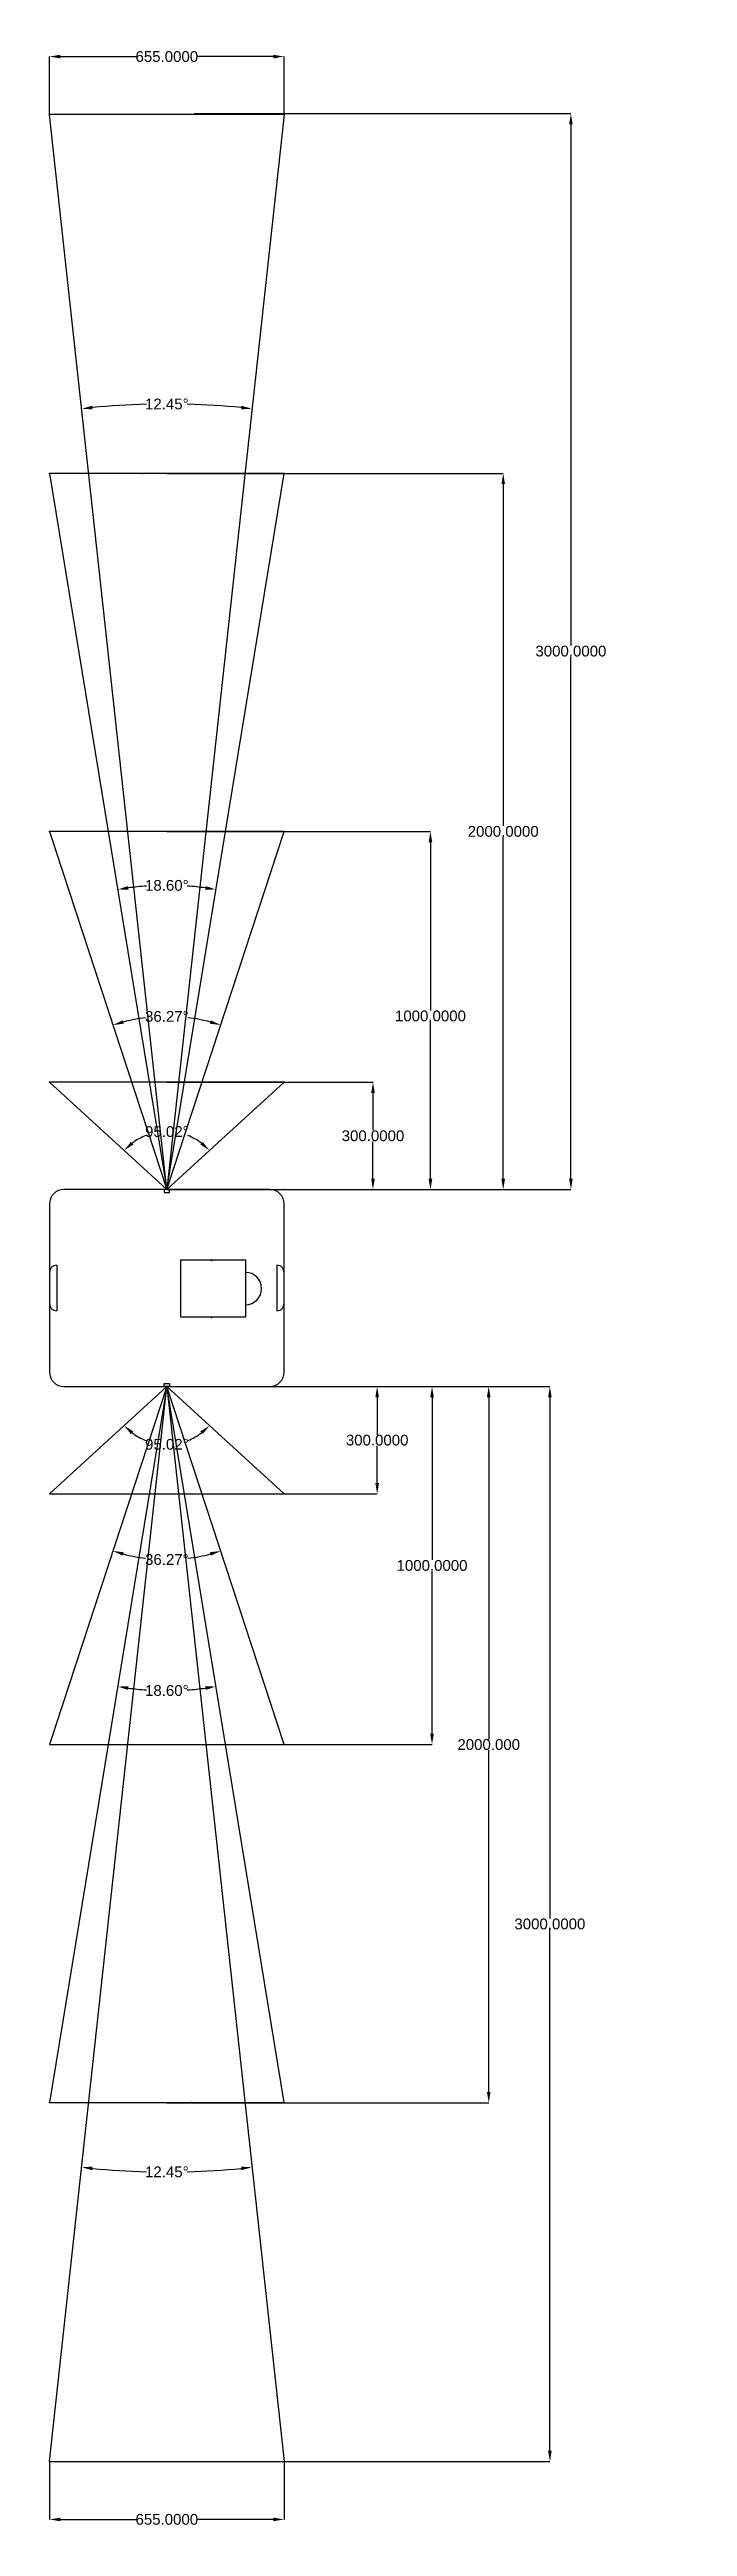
# Model space of a CAD drawing. Header units: millimetres. Extents: x 2526 to 4307, y -1644 to 5273.
import ezdxf

# ---------------------------------------------------------------- set-up
doc = ezdxf.new("R2010")
doc.units = ezdxf.units.MM
doc.styles.get("Standard").update_dxf_attribs({"font": 'arial.ttf'})
doc.dimstyles.new('Angulo_2dec', dxfattribs={"dimtxt": 30, "dimasz": 30, "dimexe": 0.18, "dimexo": 0.0625, "dimgap": 0.09, "dimtad": 0, "dimtih": 1, "dimtoh": 1, "dimdec": 4, "dimzin": 0, "dimdsep": 46, "dimtxsty": 'Standard', "dimcen": 0.09, "dimazin": 0, "dimtfac": 1, "dimtdec": 4, "dimtofl": 0, "dimtmove": 0, "dimatfit": 3, "dimfxl": 1, "dimtolj": 1, "dimtzin": 0, "dimarcsym": 0})

# ---------------------------------------------------------------- blocks, each defined once
blk = doc.blocks.new('*D1')
at = {"color": 0, "lineweight": -2, "transparency": 16777216}
for start, end in [(91.49509, 95.44136), (84.55864, 88.50491)]:
    blk.add_arc((2853.5, 2089.4), 2193.7, start, end, dxfattribs=at)
at = {"color": 0, "transparency": 16777216}
for points in [[(2646, 4268.2), (2645, 4278.2), (2615.6, 4270.1)], [(3062, 4278.2), (3061, 4268.2), (3091.3, 4270.1)]]:
    blk.add_solid(points, dxfattribs=at)
at = {"layer": 'Defpoints', "color": 0, "transparency": 16777216}
for p in [(2526, 5091.9), (3181, 5091.9), (2932.9, 4281.6), (2853.5, 2089.4), (2853.5, 2089.4)]:
    blk.add_point(p, dxfattribs=at)
at = {"color": 0, "transparency": 16777216, "insert": (2853.5, 4283.1), "char_height": 30, "attachment_point": 5}
blk.add_mtext('\\A1;12.45°', dxfattribs=at)
blk = doc.blocks.new('*D2')
at = {"color": 0, "lineweight": -2, "transparency": 16777216}
for start, end in [(93.86414, 97.27482), (82.72518, 86.13586)]:
    blk.add_arc((2853.5, 2089.4), 849.3, start, end, dxfattribs=at)
at = {"color": 0, "transparency": 16777216}
for points in [[(2746.7, 2926.9), (2745.2, 2936.8), (2716.3, 2927.6)], [(2961.8, 2936.8), (2960.3, 2926.9), (2990.7, 2927.6)]]:
    blk.add_solid(points, dxfattribs=at)
at = {"layer": 'Defpoints', "color": 0, "transparency": 16777216}
for p in [(2526, 4089.6), (3181, 4089.6), (2899.4, 2937.5), (2853.5, 2089.4), (2853.5, 2089.4)]:
    blk.add_point(p, dxfattribs=at)
at = {"color": 0, "transparency": 16777216, "insert": (2853.5, 2938.7), "char_height": 30, "attachment_point": 5}
blk.add_mtext('\\A1;18.60°', dxfattribs=at)
blk = doc.blocks.new('*D3')
at = {"color": 0, "lineweight": -2, "transparency": 16777216}
for p, q in [((2929.6, 5094.2), (3982, 5094.2)), ((3981.8, 5064.2), (3981.8, 3608.4)), ((3981.8, 2119.4), (3981.8, 3577.6)), ((2929.6, 2089.4), (3981.9, 2089.4))]:
    blk.add_line(p, q, dxfattribs=at)
at = {"color": 0, "transparency": 16777216}
for points in [[(3976.8, 5064.2), (3986.8, 5064.2), (3981.8, 5094.2)], [(3976.8, 2119.4), (3986.8, 2119.4), (3981.8, 2089.4)]]:
    blk.add_solid(points, dxfattribs=at)
at = {"layer": 'Defpoints', "color": 0, "transparency": 16777216}
for p in [(2929.5, 5094.2), (2929.5, 2089.4), (3981.8, 2089.4)]:
    blk.add_point(p, dxfattribs=at)
at = {"color": 0, "transparency": 16777216, "insert": (3981.8, 3593), "char_height": 30, "width": 650.969, "attachment_point": 5}
blk.add_mtext('\\A1;3000.0000', dxfattribs=at)
blk = doc.blocks.new('*D4')
at = {"color": 0, "lineweight": -2, "transparency": 16777216}
for p, q in [((2853.5, 4089.6), (3793, 4089.6)), ((3792.8, 4059.6), (3792.8, 3104.9)), ((3792.8, 2119.4), (3792.8, 3074.1)), ((2853.5, 2089.4), (3793, 2089.4))]:
    blk.add_line(p, q, dxfattribs=at)
at = {"color": 0, "transparency": 16777216}
for points in [[(3787.8, 4059.6), (3797.8, 4059.6), (3792.8, 4089.6)], [(3787.8, 2119.4), (3797.8, 2119.4), (3792.8, 2089.4)]]:
    blk.add_solid(points, dxfattribs=at)
at = {"layer": 'Defpoints', "color": 0, "transparency": 16777216}
for p in [(2853.5, 4089.6), (2853.5, 2089.4), (3792.8, 2089.4)]:
    blk.add_point(p, dxfattribs=at)
at = {"color": 0, "transparency": 16777216, "insert": (3792.8, 3089.5), "char_height": 30, "attachment_point": 5}
blk.add_mtext('\\A1;2000.0000', dxfattribs=at)
blk = doc.blocks.new('*D5')
at = {"color": 0, "lineweight": -2, "transparency": 16777216}
for start, end in [(111.27011, 126.86189), (53.13811, 68.72989)]:
    blk.add_arc((2853.5, 2089.4), 161.7, start, end, dxfattribs=at)
at = {"color": 0, "transparency": 16777216}
for points in [[(2759.9, 2215.1), (2753.1, 2222.5), (2734.3, 2198.6)], [(2953.8, 2222.5), (2947.1, 2215.1), (2972.7, 2198.6)]]:
    blk.add_solid(points, dxfattribs=at)
at = {"layer": 'Defpoints', "color": 0, "transparency": 16777216}
for p in [(2526, 2389.4), (3181, 2389.4), (2897.6, 2244.9), (2853.5, 2089.4), (2853.5, 2089.4)]:
    blk.add_point(p, dxfattribs=at)
at = {"color": 0, "transparency": 16777216, "insert": (2853.5, 2251.1), "char_height": 30, "attachment_point": 5}
blk.add_mtext('\\A1;95.02°', dxfattribs=at)
blk = doc.blocks.new('*D6')
at = {"color": 0, "lineweight": -2, "transparency": 16777216}
for start, end in [(96.96701, 104.57736), (75.42264, 83.03299)]:
    blk.add_arc((2853.5, 2089.4), 483.4, start, end, dxfattribs=at)
at = {"color": 0, "transparency": 16777216}
for points in [[(2733.2, 2552.5), (2730.4, 2562.1), (2703, 2548.8)], [(2976.6, 2562.1), (2973.7, 2552.5), (3003.9, 2548.8)]]:
    blk.add_solid(points, dxfattribs=at)
at = {"layer": 'Defpoints', "color": 0, "transparency": 16777216}
for p in [(2526, 3089.4), (3181, 3089.4), (2904.4, 2570.1), (2853.5, 2089.4), (2853.5, 2089.4)]:
    blk.add_point(p, dxfattribs=at)
at = {"color": 0, "transparency": 16777216, "insert": (2853.5, 2572.8), "char_height": 30, "attachment_point": 5}
blk.add_mtext('\\A1;36.27°', dxfattribs=at)
blk = doc.blocks.new('*D7')
at = {"color": 0, "lineweight": -2, "transparency": 16777216}
for p, q in [((2853.5, 3089.4), (3589.8, 3089.4)), ((3589.6, 3059.4), (3589.6, 2589.5)), ((3589.6, 2119.4), (3589.6, 2558.7)), ((2853.5, 2089.4), (3589.8, 2089.4))]:
    blk.add_line(p, q, dxfattribs=at)
at = {"color": 0, "transparency": 16777216}
for points in [[(3584.6, 3059.4), (3594.6, 3059.4), (3589.6, 3089.4)], [(3584.6, 2119.4), (3594.6, 2119.4), (3589.6, 2089.4)]]:
    blk.add_solid(points, dxfattribs=at)
at = {"layer": 'Defpoints', "color": 0, "transparency": 16777216}
for p in [(2853.5, 3089.4), (2853.5, 2089.4), (3589.6, 2089.4)]:
    blk.add_point(p, dxfattribs=at)
at = {"color": 0, "transparency": 16777216, "insert": (3589.6, 2574.1), "char_height": 30, "attachment_point": 5}
blk.add_mtext('\\A1;1000.0000', dxfattribs=at)
blk = doc.blocks.new('*D8')
at = {"color": 0, "lineweight": -2, "transparency": 16777216}
for p, q in [((2853.5, 2389.4), (3429.2, 2389.4)), ((3429.1, 2359.4), (3429.1, 2254.8)), ((3429.1, 2119.4), (3429.1, 2224)), ((2853.5, 2089.4), (3429.2, 2089.4))]:
    blk.add_line(p, q, dxfattribs=at)
at = {"color": 0, "transparency": 16777216}
for points in [[(3424.1, 2359.4), (3434.1, 2359.4), (3429.1, 2389.4)], [(3424.1, 2119.4), (3434.1, 2119.4), (3429.1, 2089.4)]]:
    blk.add_solid(points, dxfattribs=at)
at = {"layer": 'Defpoints', "color": 0, "transparency": 16777216}
for p in [(2853.5, 2389.4), (2853.5, 2089.4), (3429.1, 2089.4)]:
    blk.add_point(p, dxfattribs=at)
at = {"color": 0, "transparency": 16777216, "insert": (3429.1, 2239.4), "char_height": 30, "attachment_point": 5}
blk.add_mtext('\\A1;300.0000', dxfattribs=at)
blk = doc.blocks.new('*D9')
at = {"color": 0, "lineweight": -2, "transparency": 16777216}
for p, q in [((2526, 5092), (2526, 5253.7)), ((2556, 5253.5), (2767.8, 5253.5)), ((3151, 5253.5), (2939.2, 5253.5)), ((3181, 5092), (3181, 5253.7))]:
    blk.add_line(p, q, dxfattribs=at)
at = {"color": 0, "transparency": 16777216}
for points in [[(2556, 5258.5), (2556, 5248.5), (2526, 5253.5)], [(3151, 5258.5), (3151, 5248.5), (3181, 5253.5)]]:
    blk.add_solid(points, dxfattribs=at)
at = {"layer": 'Defpoints', "color": 0, "transparency": 16777216}
for p in [(2526, 5253.5), (2526, 5091.9), (3181, 5091.9)]:
    blk.add_point(p, dxfattribs=at)
at = {"color": 0, "transparency": 16777216, "insert": (2853.5, 5253.5), "char_height": 30, "attachment_point": 5}
blk.add_mtext('\\A1;655.0000', dxfattribs=at)
blk = doc.blocks.new('*D10')
at = {"color": 0, "lineweight": -2, "transparency": 16777216}
for start, end in [(264.55864, 268.50491), (271.49509, 275.44136)]:
    blk.add_arc((2853.5, 1539.4), 2193.7, start, end, dxfattribs=at)
at = {"color": 0, "transparency": 16777216}
for points in [[(2645, -649.3), (2646, -639.4), (2615.6, -641.3)], [(3061, -639.4), (3062, -649.3), (3091.3, -641.3)]]:
    blk.add_solid(points, dxfattribs=at)
at = {"layer": 'Defpoints', "color": 0, "transparency": 16777216}
for p in [(2853.5, 1539.4), (2853.5, 1539.4), (2774.1, -652.8), (2526, -1463.1), (3181, -1463.1)]:
    blk.add_point(p, dxfattribs=at)
at = {"color": 0, "transparency": 16777216, "insert": (2853.5, -654.2), "char_height": 30, "attachment_point": 5}
blk.add_mtext('\\A1;12.45°', dxfattribs=at)
blk = doc.blocks.new('*D11')
at = {"color": 0, "lineweight": -2, "transparency": 16777216}
for start, end in [(262.72518, 266.13586), (273.86414, 277.27482)]:
    blk.add_arc((2853.5, 1539.4), 849.3, start, end, dxfattribs=at)
at = {"color": 0, "transparency": 16777216}
for points in [[(2745.2, 692), (2746.7, 701.9), (2716.3, 701.3)], [(2960.3, 701.9), (2961.8, 692), (2990.7, 701.3)]]:
    blk.add_solid(points, dxfattribs=at)
at = {"layer": 'Defpoints', "color": 0, "transparency": 16777216}
for p in [(2853.5, 1539.4), (2853.5, 1539.4), (2807.6, 691.4), (2526, -460.8), (3181, -460.8)]:
    blk.add_point(p, dxfattribs=at)
at = {"color": 0, "transparency": 16777216, "insert": (2853.5, 690.1), "char_height": 30, "attachment_point": 5}
blk.add_mtext('\\A1;18.60°', dxfattribs=at)
blk = doc.blocks.new('*D13')
at = {"color": 0, "lineweight": -2, "transparency": 16777216}
for start, end in [(233.13811, 248.72989), (291.27011, 306.86189)]:
    blk.add_arc((2853.5, 1539.4), 161.7, start, end, dxfattribs=at)
at = {"color": 0, "transparency": 16777216}
for points in [[(2753.1, 1406.4), (2759.9, 1413.8), (2734.3, 1430.2)], [(2947.1, 1413.8), (2953.8, 1406.4), (2972.7, 1430.2)]]:
    blk.add_solid(points, dxfattribs=at)
at = {"layer": 'Defpoints', "color": 0, "transparency": 16777216}
for p in [(2853.5, 1539.4), (2853.5, 1539.4), (2809.4, 1383.9), (2526, 1239.4), (3181, 1239.4)]:
    blk.add_point(p, dxfattribs=at)
at = {"color": 0, "transparency": 16777216, "insert": (2853.5, 1377.7), "char_height": 30, "attachment_point": 5}
blk.add_mtext('\\A1;95.02°', dxfattribs=at)
blk = doc.blocks.new('*D12')
at = {"color": 0, "lineweight": -2, "transparency": 16777216}
for start, end in [(255.42264, 263.03299), (276.96701, 284.57736)]:
    blk.add_arc((2853.5, 1539.4), 483.4, start, end, dxfattribs=at)
at = {"color": 0, "transparency": 16777216}
for points in [[(2730.4, 1066.8), (2733.2, 1076.4), (2703, 1080)], [(2973.7, 1076.4), (2976.6, 1066.8), (3003.9, 1080)]]:
    blk.add_solid(points, dxfattribs=at)
at = {"layer": 'Defpoints', "color": 0, "transparency": 16777216}
for p in [(2853.5, 1539.4), (2853.5, 1539.4), (2802.6, 1058.7), (2526, 539.4), (3181, 539.4)]:
    blk.add_point(p, dxfattribs=at)
at = {"color": 0, "transparency": 16777216, "insert": (2853.5, 1056), "char_height": 30, "attachment_point": 5}
blk.add_mtext('\\A1;36.27°', dxfattribs=at)
blk = doc.blocks.new('*D14')
at = {"color": 0, "lineweight": -2, "transparency": 16777216}
for p, q in [((2526, -1463.2), (2526, -1624.9)), ((3181, -1463.2), (3181, -1624.9)), ((2556, -1624.7), (2767.8, -1624.7)), ((3151, -1624.7), (2939.2, -1624.7))]:
    blk.add_line(p, q, dxfattribs=at)
at = {"color": 0, "transparency": 16777216}
for points in [[(2556, -1619.7), (2556, -1629.7), (2526, -1624.7)], [(3151, -1619.7), (3151, -1629.7), (3181, -1624.7)]]:
    blk.add_solid(points, dxfattribs=at)
at = {"layer": 'Defpoints', "color": 0, "transparency": 16777216}
for p in [(2526, -1463.1), (3181, -1463.1), (3181, -1624.7)]:
    blk.add_point(p, dxfattribs=at)
at = {"color": 0, "transparency": 16777216, "insert": (2853.5, -1624.7), "char_height": 30, "attachment_point": 5}
blk.add_mtext('\\A1;655.0000', dxfattribs=at)
blk = doc.blocks.new('*D15')
at = {"color": 0, "lineweight": -2, "transparency": 16777216}
for p, q in [((2853.5, 1539.4), (3440.9, 1539.4)), ((3440.8, 1509.4), (3440.8, 1404.8)), ((3440.8, 1269.4), (3440.8, 1374)), ((2853.5, 1239.4), (3440.9, 1239.4))]:
    blk.add_line(p, q, dxfattribs=at)
at = {"color": 0, "transparency": 16777216}
for points in [[(3435.8, 1509.4), (3445.8, 1509.4), (3440.8, 1539.4)], [(3435.8, 1269.4), (3445.8, 1269.4), (3440.8, 1239.4)]]:
    blk.add_solid(points, dxfattribs=at)
at = {"layer": 'Defpoints', "color": 0, "transparency": 16777216}
for p in [(2853.5, 1539.4), (2853.5, 1239.4), (3440.8, 1239.4)]:
    blk.add_point(p, dxfattribs=at)
at = {"color": 0, "transparency": 16777216, "insert": (3440.8, 1389.4), "char_height": 30, "attachment_point": 5}
blk.add_mtext('\\A1;300.0000', dxfattribs=at)
blk = doc.blocks.new('*D16')
at = {"color": 0, "lineweight": -2, "transparency": 16777216}
for p, q in [((2853.5, 1539.4), (3594.2, 1539.4)), ((3594, 1509.4), (3594, 1054.8)), ((3594, 569.4), (3594, 1024)), ((2853.5, 539.4), (3594.2, 539.4))]:
    blk.add_line(p, q, dxfattribs=at)
at = {"color": 0, "transparency": 16777216}
for points in [[(3589, 1509.4), (3599, 1509.4), (3594, 1539.4)], [(3589, 569.4), (3599, 569.4), (3594, 539.4)]]:
    blk.add_solid(points, dxfattribs=at)
at = {"layer": 'Defpoints', "color": 0, "transparency": 16777216}
for p in [(2853.5, 1539.4), (2853.5, 539.4), (3594, 539.4)]:
    blk.add_point(p, dxfattribs=at)
at = {"color": 0, "transparency": 16777216, "insert": (3594, 1039.4), "char_height": 30, "attachment_point": 5}
blk.add_mtext('\\A1;1000.0000', dxfattribs=at)
blk = doc.blocks.new('*D17')
at = {"color": 0, "lineweight": -2, "transparency": 16777216}
for p, q in [((2853.5, 1539.4), (3752.5, 1539.4)), ((3752.3, 1509.4), (3752.3, 554.7)), ((3752.3, -430.8), (3752.3, 523.9)), ((2853.5, -460.8), (3752.5, -460.8))]:
    blk.add_line(p, q, dxfattribs=at)
at = {"color": 0, "transparency": 16777216}
for points in [[(3747.3, 1509.4), (3757.3, 1509.4), (3752.3, 1539.4)], [(3747.3, -430.8), (3757.3, -430.8), (3752.3, -460.8)]]:
    blk.add_solid(points, dxfattribs=at)
at = {"layer": 'Defpoints', "color": 0, "transparency": 16777216}
for p in [(2853.5, 1539.4), (2853.5, -460.8), (3752.3, -460.8)]:
    blk.add_point(p, dxfattribs=at)
at = {"color": 0, "transparency": 16777216, "insert": (3752.3, 539.3), "char_height": 30, "attachment_point": 5}
blk.add_mtext('\\A1;2000.000', dxfattribs=at)
blk = doc.blocks.new('*D18')
at = {"color": 0, "lineweight": -2, "transparency": 16777216}
for p, q in [((2853.5, 1539.4), (3923.3, 1539.4)), ((3923.1, 1509.4), (3923.1, 53.6)), ((3923.1, -1433.1), (3923.1, 22.7)), ((2853.5, -1463.1), (3923.3, -1463.1))]:
    blk.add_line(p, q, dxfattribs=at)
at = {"color": 0, "transparency": 16777216}
for points in [[(3918.1, 1509.4), (3928.1, 1509.4), (3923.1, 1539.4)], [(3918.1, -1433.1), (3928.1, -1433.1), (3923.1, -1463.1)]]:
    blk.add_solid(points, dxfattribs=at)
at = {"layer": 'Defpoints', "color": 0, "transparency": 16777216}
for p in [(2853.5, 1539.4), (2853.5, -1463.1), (3923.1, -1463.1)]:
    blk.add_point(p, dxfattribs=at)
at = {"color": 0, "transparency": 16777216, "insert": (3923.1, 38.2), "char_height": 30, "attachment_point": 5}
blk.add_mtext('\\A1;3000.0000', dxfattribs=at)

msp = doc.modelspace()

# ---------------------------------------------------------------- linework, layer by layer
at = {"color": 30, "true_color": 0xf8991e}
for p, q in [((2853.48675, 2089.41209), (2525.98675, 5091.93223)), ((3180.98675, 5091.93223), (2525.98675, 5091.93223)), ((3180.98675, 5091.93223), (2853.48675, 2089.41209)), ((2525.98675, -1463.10805), (2853.48675, 1539.41209)), ((2853.48675, 1539.41209), (3180.98675, -1463.10805)), ((2525.98675, -1463.10805), (3180.98675, -1463.10805))]:
    msp.add_line(p, q, dxfattribs=at)
at = {"color": 9, "true_color": 0xd19cc7}
for p, q in [((2525.98675, 4089.60123), (2853.48675, 2089.41209)), ((3180.98675, 4089.60123), (2525.98675, 4089.60123)), ((2853.48675, 2089.41209), (3180.98675, 4089.60123)), ((2853.48675, 1539.41209), (2525.98675, -460.77705)), ((3180.98675, -460.77705), (2853.48675, 1539.41209)), ((2525.98675, -460.77705), (3180.98675, -460.77705))]:
    msp.add_line(p, q, dxfattribs=at)
at = {"color": 252, "true_color": 0x939598}
for p, q in [((3180.98675, 3089.41209), (2525.98675, 3089.41209)), ((2525.98675, 3089.41209), (2853.48675, 2089.41209)), ((2853.48675, 2089.41209), (3180.98675, 3089.41209)), ((2853.48675, 1539.41209), (2525.98675, 539.41209)), ((3180.98675, 539.41209), (2853.48675, 1539.41209)), ((2525.98675, 539.41209), (3180.98675, 539.41209))]:
    msp.add_line(p, q, dxfattribs=at)
at = {"color": 141, "true_color": 0xadddf7}
for p, q in [((3180.98675, 2389.41209), (2525.98675, 2389.41209)), ((2525.98675, 2389.41209), (2853.48675, 2089.41209)), ((2853.48675, 2089.41209), (3180.98675, 2389.41209)), ((2853.48675, 1539.41209), (2525.98675, 1239.41209)), ((3180.98675, 1239.41209), (2853.48675, 1539.41209)), ((2525.98675, 1239.41209), (3180.98675, 1239.41209))]:
    msp.add_line(p, q, dxfattribs=at)
at = {"color": 7}
for p, q in [((2545.98675, 1878.0517), (2545.98675, 1750.77248)), ((3160.98675, 1878.0517), (3160.98675, 1750.77248))]:
    msp.add_line(p, q, dxfattribs=at)
at = {"color": 41, "true_color": 0xf4ee51}
msp.add_line((2525.98675, 1814.41209), (2525.98675, 1814.41209), dxfattribs=at)
msp.add_line((2978.16641, 1731.57377), (2978.16641, 1731.57377))
msp.add_lwpolyline([(3180.98675, 2049.41209, 0.4142135624), (3140.98675, 2089.41209), (2565.98675, 2089.41209, 0.4142135624), (2525.98675, 2049.41209), (2525.98675, 1579.41209, 0.4142135624), (2565.98675, 1539.41209), (3140.98675, 1539.41209, 0.4142135624), (3180.98675, 1579.41209)], format="xyb", close=True)
for points in [[(2860.98675, 2089.41209), (2845.98675, 2089.41209), (2845.98675, 2081.41209), (2860.98675, 2081.41209)], [(2860.98675, 1539.41209), (2845.98675, 1539.41209), (2845.98675, 1547.41209), (2860.98675, 1547.41209)]]:
    msp.add_lwpolyline(points, close=True, dxfattribs=at)
for points in [[(2545.98675, 1878.0517, 0.4142135624), (2525.98675, 1858.0517), (2525.98675, 1770.77248, 0.4142135624), (2545.98675, 1750.77248)], [(3160.98675, 1750.77248, 0.4142135624), (3180.98675, 1770.77248), (3180.98675, 1858.0517, 0.4142135624), (3160.98675, 1878.0517)]]:
    msp.add_lwpolyline(points, format="xyb")
msp.add_lwpolyline([(2892.22205, 1892.72899), (3072.95294, 1892.72899), (3072.95294, 1732.98869), (2892.22205, 1732.98869)], close=True)
msp.add_arc((3072.95294, 1812.85884), 45.27687, 270, 90)
for p in [(2525.98675, 5091.93223), (2525.98675, 5091.93223), (3180.98675, 5091.93223), (3180.98675, 5091.93223), (2525.98675, 4089.60123), (2525.98675, 4089.60123), (2785.69616, 4089.60123), (2785.69616, 4089.60123), (3180.98675, 4089.60123), (2525.98675, 3089.41209), (2525.98675, 2389.41209), (3140.98675, 2089.41209), (3140.98675, 2089.41209), (3140.98675, 2089.41209), (3140.98675, 2089.41209), (3140.98675, 2089.41209), (3140.98675, 2089.41209), (3140.98675, 2089.41209), (3140.98675, 2089.41209), (3140.98675, 2089.41209), (3180.98675, 2089.41209), (3180.98675, 1239.41209), (3180.98675, 539.41209), (2525.98675, -460.77705), (2921.27734, -460.77705), (2921.27734, -460.77705), (3180.98675, -460.77705), (3180.98675, -460.77705), (2525.98675, -1463.10805), (2525.98675, -1463.10805), (3180.98675, -1463.10805), (3180.98675, -1463.10805)]:
    msp.add_point(p, dxfattribs=at)
for p in [(2978.16641, 1891.31407), (2978.16641, 1731.57377)]:
    msp.add_point(p)

# ---------------------------------------------------------------- dimensions: what is measured, and where the dimension line sits
at = {"color": 7}
dim = msp.add_linear_dim(base=(2525.98675, 5253.50792), p1=(3180.98675, 5091.93223), p2=(2525.98675, 5091.93223), dimstyle='Angulo_2dec', dxfattribs=at)
dim.commit()
dim.dimension.update_dxf_attribs({"geometry": '*D9', "text_midpoint": (2853.48675, 5253.50792)})
at = {"color": 30, "true_color": 0xf8991e}
for base, line1, line2, picture, middle in [((2932.91283, 4281.6243), ((2853.48675, 2089.41209), (2525.98675, 5091.93223)), ((3180.98675, 5091.93223), (2853.48675, 2089.41209)), '*D1', (2853.48675, 4283.06268)), ((2774.06067, -652.80013), ((2853.48675, 1539.41209), (3180.98675, -1463.10805)), ((2525.98675, -1463.10805), (2853.48675, 1539.41209)), '*D10', (2853.48675, -654.2385))]:
    dim = msp.add_angular_dim_2l(base=base, line1=line1, line2=line2, dimstyle='Angulo_2dec', dxfattribs=at)
    dim.commit()
    dim.dimension.update_dxf_attribs({"geometry": picture, "text_midpoint": middle})
at = {"color": 7}
for base, p1, p2, angle, text, picture, middle, dimtype in [((3981.7545, 2089.40222), (2929.52892, 5094.23851), (2929.50073, 2089.41209), 269.999462592, '3000.0000', '*D3', (3981.7686, 3592.97844), 161), ((3792.81532, 2089.41209), (2853.48675, 4089.60123), (2853.48675, 2089.41209), 90, '2000.0000', '*D4', (3792.81532, 3089.50666), 160)]:
    dim = msp.add_linear_dim(base=base, p1=p1, p2=p2, angle=angle, text=text, dimstyle='Angulo_2dec', dxfattribs=at)
    dim.commit()
    dim.dimension.update_dxf_attribs({"geometry": picture, "text_midpoint": middle, "dimtype": dimtype})
at = {"color": 9, "true_color": 0xd19cc7}
for base, line1, line2, picture, middle in [((2899.41014, 2937.47416), ((2525.98675, 4089.60123), (2853.48675, 2089.41209)), ((2853.48675, 2089.41209), (3180.98675, 4089.60123)), '*D2', (2853.48675, 2938.71665)), ((2807.56336, 691.35001), ((3180.98675, -460.77705), (2853.48675, 1539.41209)), ((2853.48675, 1539.41209), (2525.98675, -460.77705)), '*D11', (2853.48675, 690.10753))]:
    dim = msp.add_angular_dim_2l(base=base, line1=line1, line2=line2, dimstyle='Angulo_2dec', dxfattribs=at)
    dim.commit()
    dim.dimension.update_dxf_attribs({"geometry": picture, "text_midpoint": middle})
at = {"color": 252, "true_color": 0x939598}
for base, line1, line2, picture, middle in [((2904.39101, 2570.13864), ((2525.98675, 3089.41209), (2853.48675, 2089.41209)), ((2853.48675, 2089.41209), (3180.98675, 3089.41209)), '*D6', (2853.48675, 2572.82626)), ((2897.60455, 2244.94332), ((2525.98675, 2389.41209), (2853.48675, 2089.41209)), ((2853.48675, 2089.41209), (3180.98675, 2389.41209)), '*D5', (2853.48675, 2251.07948)), ((2809.36894, 1383.88086), ((3180.98675, 1239.41209), (2853.48675, 1539.41209)), ((2853.48675, 1539.41209), (2525.98675, 1239.41209)), '*D13', (2853.48675, 1377.7447)), ((2802.58248, 1058.68553), ((3180.98675, 539.41209), (2853.48675, 1539.41209)), ((2853.48675, 1539.41209), (2525.98675, 539.41209)), '*D12', (2853.48675, 1055.99791))]:
    dim = msp.add_angular_dim_2l(base=base, line1=line1, line2=line2, dimstyle='Angulo_2dec', dxfattribs=at)
    dim.commit()
    dim.dimension.update_dxf_attribs({"geometry": picture, "text_midpoint": middle})
at = {"color": 7}
dim = msp.add_linear_dim(base=(3589.61348, 2089.41209), p1=(2853.48675, 3089.41209), p2=(2853.48675, 2089.41209), angle=90, dimstyle='Angulo_2dec', dxfattribs=at)
dim.commit()
dim.dimension.update_dxf_attribs({"geometry": '*D7', "text_midpoint": (3589.61348, 2574.0949), "dimtype": 160})
for base, p1, p2, angle, picture, middle in [((3429.06032, 2089.41209), (2853.48675, 2389.41209), (2853.48675, 2089.41209), 90, '*D8', (3429.06032, 2239.41209)), ((3440.75999, 1239.41209), (2853.48675, 1539.41209), (2853.48675, 1239.41209), 90, '*D15', (3440.75999, 1389.41209)), ((3594.029, 539.41209), (2853.48675, 1539.41209), (2853.48675, 539.41209), 90, '*D16', (3594.029, 1039.41209)), ((3180.98675, -1624.68375), (2525.98675, -1463.10805), (3180.98675, -1463.10805), 180, '*D14', (2853.48675, -1624.68375))]:
    dim = msp.add_linear_dim(base=base, p1=p1, p2=p2, angle=angle, dimstyle='Angulo_2dec', dxfattribs=at)
    dim.commit()
    dim.dimension.update_dxf_attribs({"geometry": picture, "text_midpoint": middle})
for base, p2, text, picture, middle in [((3752.34454, -460.77705), (2853.48675, -460.77705), '2000.000', '*D17', (3752.34454, 539.31752)), ((3923.07074, -1463.10805), (2853.48675, -1463.10805), '3000.0000', '*D18', (3923.07074, 38.15202))]:
    dim = msp.add_linear_dim(base=base, p1=(2853.48675, 1539.41209), p2=p2, angle=90, text=text, dimstyle='Angulo_2dec', dxfattribs=at)
    dim.commit()
    dim.dimension.update_dxf_attribs({"geometry": picture, "text_midpoint": middle})

doc.saveas('drawing.dxf')
